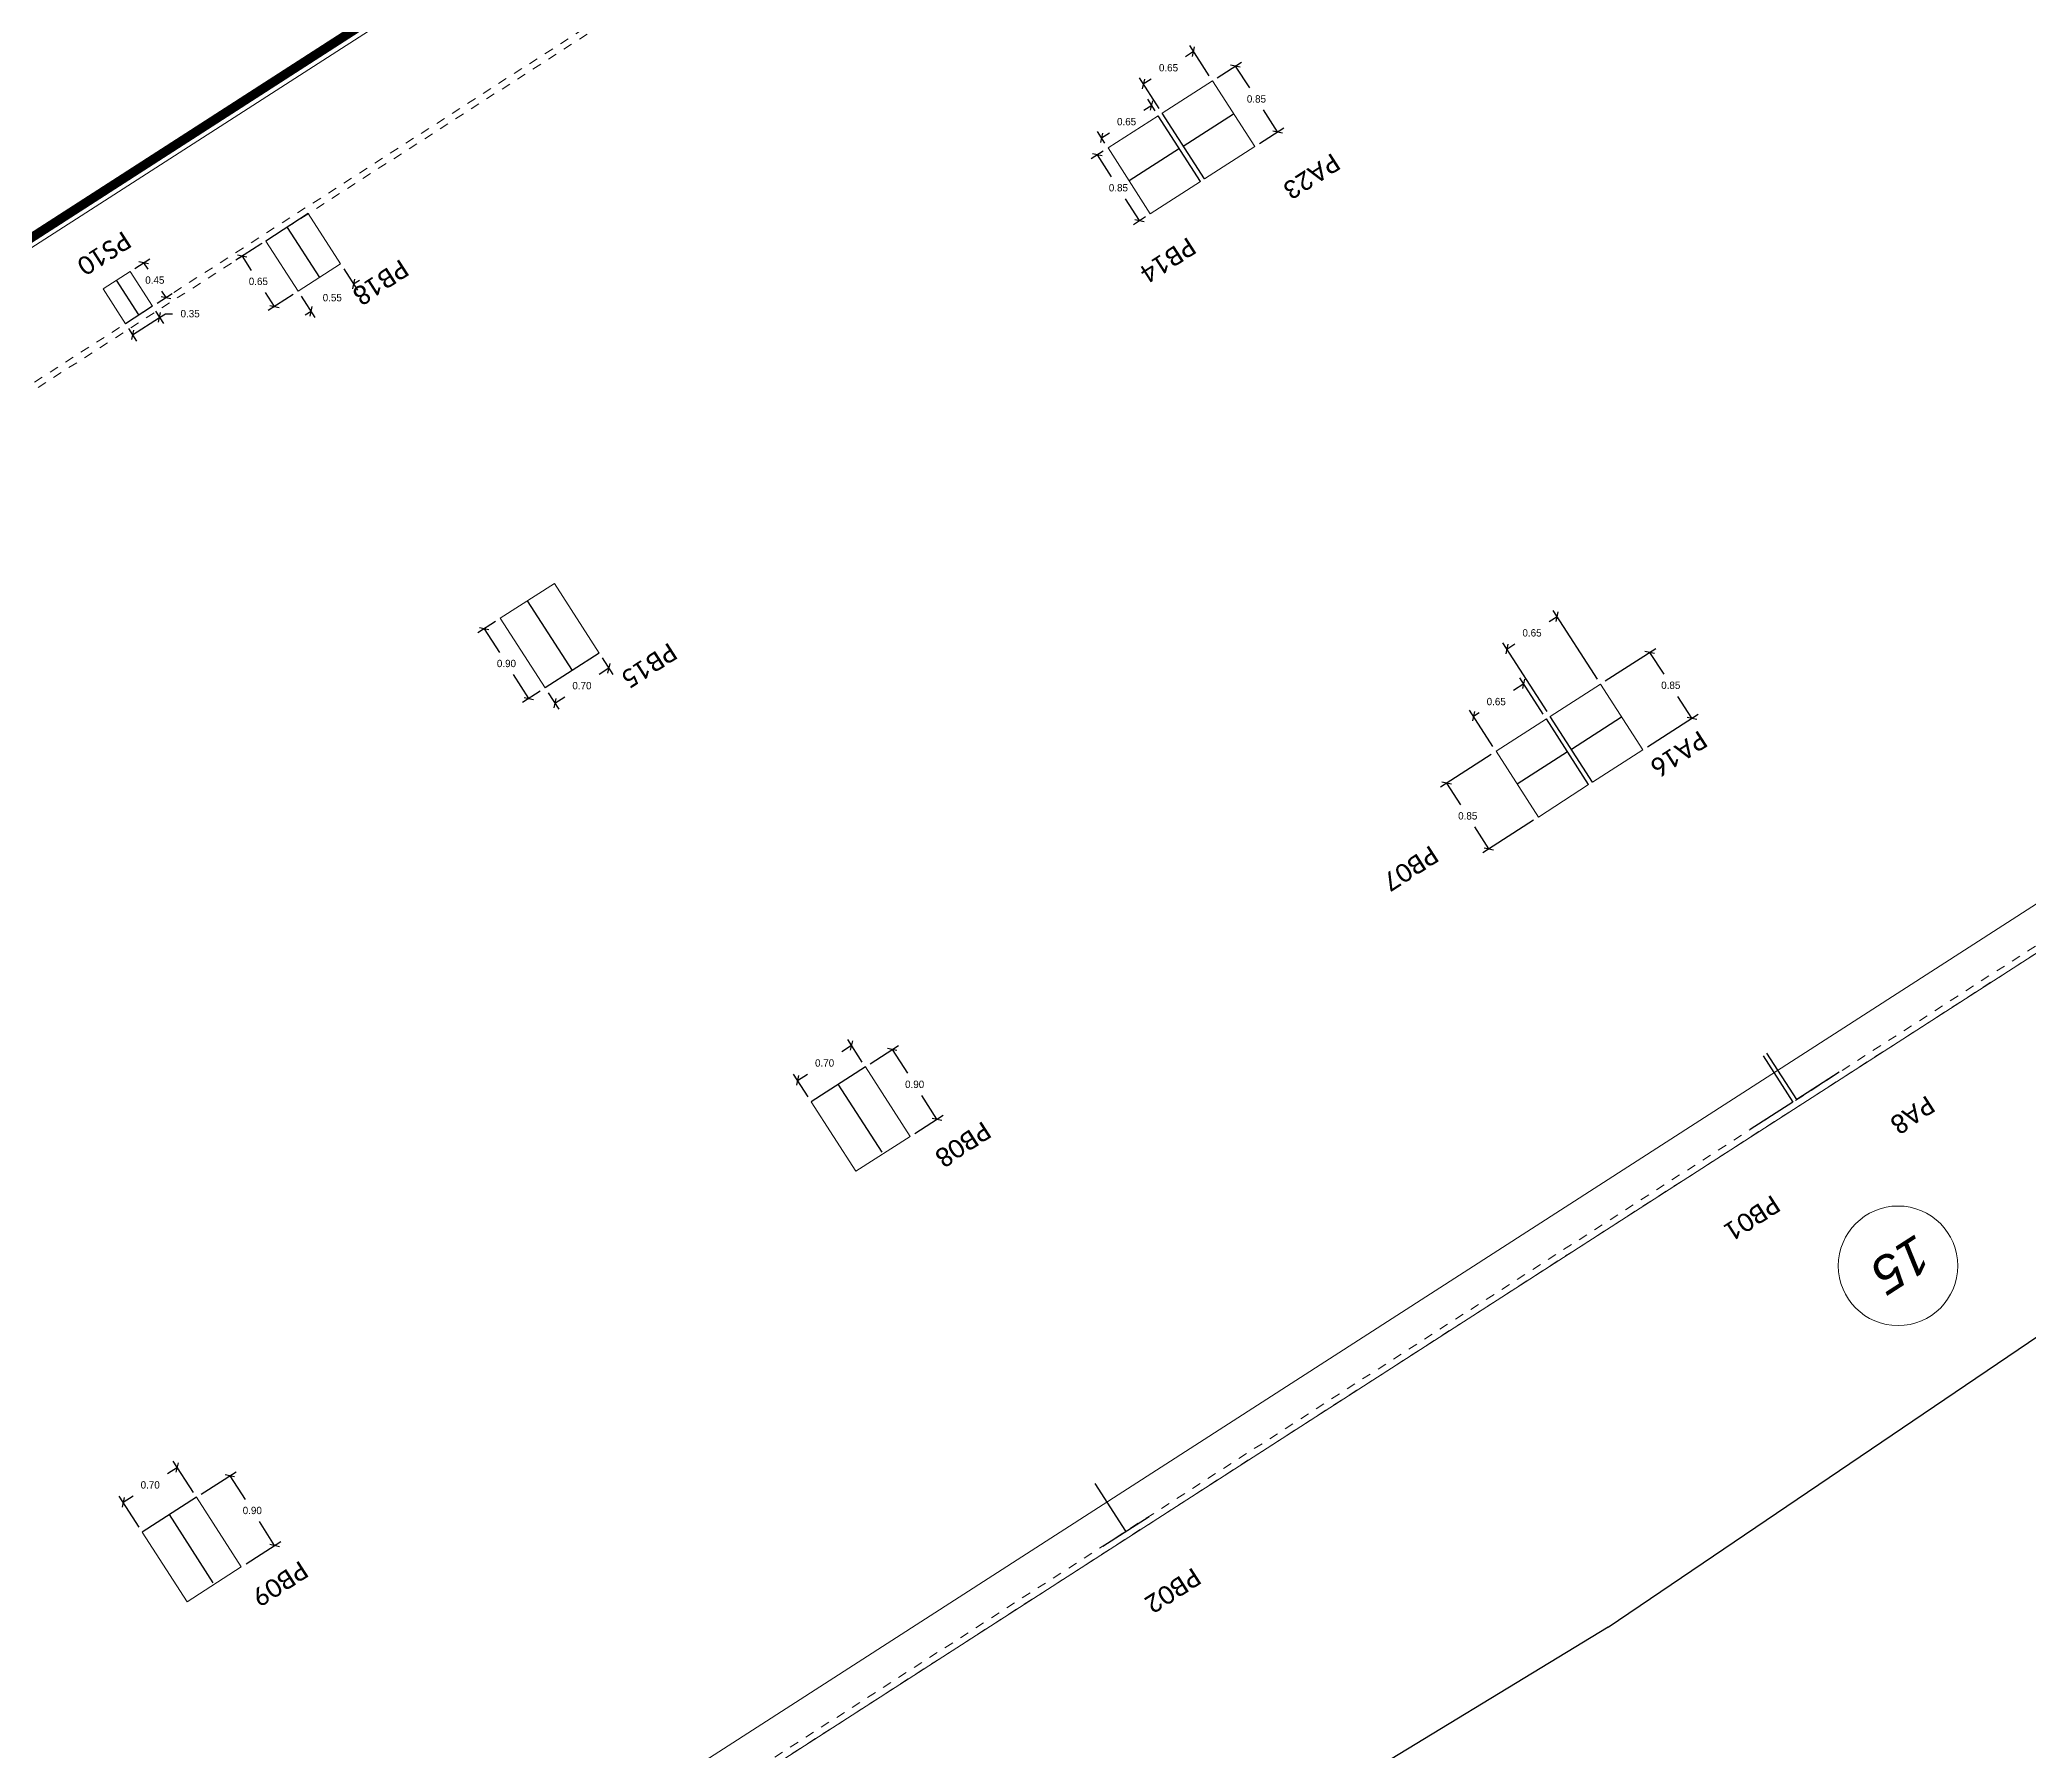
# Model space of a CAD drawing. Header units: metres. Extents: x 448 to 592, y 494 to 631.
# Drawn here: x 515.45 to 537.08, y 516.79 to 535.39 of the extents above; entities that cross this region are included whole.
import ezdxf

# ---------------------------------------------------------------- set-up
doc = ezdxf.new("R2010")
doc.units = ezdxf.units.M
doc.linetypes.add('CYPE_RAYAPUNTO', pattern=[0.4125, 0.2025, -0.105, 0, -0.105])
doc.linetypes.add('Trazo general', pattern=[0.001875, 0.00125, -0.000625])
for name, color, linetype, lineweight, true_color in [('0-AR-TXT-1', 5, 'Continuous', 5, 0x0000ff), ('0-AR-TXT-2', 7, 'Continuous', 5, 0xae3800), ('00-AUX-6', 5, 'Trazo general', 5, 0x0000ff), ('00-AUX-7', 7, 'Continuous', 25, 0xff8000)]:
    doc.layers.add(name, color=color, linetype=linetype, lineweight=lineweight, true_color=true_color)
for name, color, linetype, lineweight in [('0-AUX', 7, 'Continuous', 5), ('00-AUX-2', 7, 'Continuous', 5), ('1-AR-PILARES', 7, 'Continuous', 5), ('1-AR-VISTA', 7, 'Continuous', 5), ('SECC_COTAS', 255, 'Continuous', 9)]:
    doc.layers.add(name, color=color, linetype=linetype, lineweight=lineweight)
doc.styles.add('Arial_I', font='ariali.ttf', dxfattribs={"height": 0.4})
doc.styles.add('Calibri', font='calibri.ttf', dxfattribs={"height": 0.2})
doc.dimstyles.get("Standard").update_dxf_attribs({"dimtxt": 0.18, "dimasz": 0.18, "dimexe": 0.18, "dimexo": 0.0625, "dimgap": 0.09, "dimtad": 0, "dimtih": 1, "dimtoh": 1, "dimzin": 0, "dimdsep": 46, "dimtxsty": 'Standard', "dimcen": 0.09, "dimadec": 0, "dimazin": 0, "dimtfac": 1, "dimtdec": 4, "dimtofl": 0, "dimtmove": 0, "dimatfit": 3, "dimfxl": 1, "dimtolj": 1, "dimtzin": 0, "dimarcsym": 0})

# ---------------------------------------------------------------- blocks, each defined once
blk = doc.blocks.new('Rejilla - Extremo de rejilla-3554-Sótano 2 - STR')
at = {"layer": '0-AUX'}
blk.add_circle((0, 0), 0.0065, dxfattribs=at)
blk = doc.blocks.new('_Oblique')
at = {"color": 0, "linetype": 'ByBlock', "lineweight": -2}
blk.add_line((-0.5, -0.5), (0.5, 0.5), dxfattribs=at)
blk = doc.blocks.new('*D277')
at = {"layer": 'Defpoints', "color": 0, "transparency": 16777216}
for p in [(532.423, 528.385), (533.418, 528.015), (532.883, 527.67)]:
    blk.add_point(p, dxfattribs=at)
at = {"layer": 'SECC_COTAS', "color": 0, "lineweight": -2, "transparency": 16777216}
for p, q in [((532.476, 528.419), (533.026, 528.773)), ((532.958, 528.729), (533.111, 528.492)), ((533.418, 528.015), (533.265, 528.252)), ((532.936, 527.704), (533.485, 528.058))]:
    blk.add_line(p, q, dxfattribs=at)
at = {"layer": 'SECC_COTAS', "color": 0, "lineweight": -2, "transparency": 16777216, "xscale": 0.075, "yscale": 0.075, "zscale": 0.075}
for p, rotation in [((532.958, 528.729), 122.7553275662557), ((533.418, 528.015), 302.7553275662556)]:
    blk.add_blockref('_Oblique', p, dxfattribs=dict(at, rotation=rotation))
at = {"layer": 'SECC_COTAS', "color": 0, "transparency": 16777216, "insert": (533.188, 528.372), "char_height": 0.08, "attachment_point": 5}
blk.add_mtext('\\A1;0.85', dxfattribs=at)
blk = doc.blocks.new('*D278')
at = {"layer": 'Defpoints', "color": 0, "transparency": 16777216}
for p in [(531.406, 528.766), (532.423, 528.385), (531.877, 528.034)]:
    blk.add_point(p, dxfattribs=at)
at = {"layer": 'SECC_COTAS', "color": 0, "lineweight": -2, "transparency": 16777216}
for p, q in [((532.39, 528.438), (531.909, 529.185)), ((531.952, 529.118), (531.866, 529.062)), ((531.843, 528.086), (531.362, 528.833)), ((531.406, 528.766), (531.492, 528.822))]:
    blk.add_line(p, q, dxfattribs=at)
at = {"layer": 'SECC_COTAS', "color": 0, "lineweight": -2, "transparency": 16777216, "xscale": 0.075, "yscale": 0.075, "zscale": 0.075}
for p, rotation in [((531.952, 529.118), 32.75532756626023), ((531.406, 528.766), 212.7553275662602)]:
    blk.add_blockref('_Oblique', p, dxfattribs=dict(at, rotation=rotation))
at = {"layer": 'SECC_COTAS', "color": 0, "transparency": 16777216, "insert": (531.679, 528.942), "char_height": 0.08, "attachment_point": 5}
blk.add_mtext('\\A1;0.65', dxfattribs=at)
blk = doc.blocks.new('*D279')
at = {"layer": 'Defpoints', "color": 0, "transparency": 16777216}
for p in [(531.043, 528.036), (531.835, 528.007), (531.288, 527.655)]:
    blk.add_point(p, dxfattribs=at)
at = {"layer": 'SECC_COTAS', "color": 0, "lineweight": -2, "transparency": 16777216}
for p, q in [((531.589, 528.388), (531.477, 528.315)), ((531.801, 528.059), (531.546, 528.455)), ((531.254, 527.707), (531, 528.103)), ((531.043, 528.036), (531.104, 528.075))]:
    blk.add_line(p, q, dxfattribs=at)
at = {"layer": 'SECC_COTAS', "color": 0, "lineweight": -2, "transparency": 16777216, "xscale": 0.075, "yscale": 0.075, "zscale": 0.075}
for p, rotation in [((531.589, 528.388), 32.75532756626023), ((531.043, 528.036), 212.7553275662602)]:
    blk.add_blockref('_Oblique', p, dxfattribs=dict(at, rotation=rotation))
at = {"layer": 'SECC_COTAS', "color": 0, "transparency": 16777216, "insert": (531.29, 528.195), "char_height": 0.08, "attachment_point": 5}
blk.add_mtext('\\A1;0.65', dxfattribs=at)
blk = doc.blocks.new('*D280')
at = {"layer": 'Defpoints', "color": 0, "transparency": 16777216}
for p in [(531.288, 527.655), (530.75, 527.309), (531.748, 526.94)]:
    blk.add_point(p, dxfattribs=at)
at = {"layer": 'SECC_COTAS', "color": 0, "lineweight": -2, "transparency": 16777216}
for p, q in [((531.236, 527.621), (530.683, 527.266)), ((530.75, 527.309), (530.903, 527.072)), ((531.21, 526.594), (531.058, 526.832)), ((531.695, 526.906), (531.143, 526.551))]:
    blk.add_line(p, q, dxfattribs=at)
at = {"layer": 'SECC_COTAS', "color": 0, "lineweight": -2, "transparency": 16777216, "xscale": 0.075, "yscale": 0.075, "zscale": 0.075}
for p, rotation in [((530.75, 527.309), 122.7553275662557), ((531.21, 526.594), 302.7553275662557)]:
    blk.add_blockref('_Oblique', p, dxfattribs=dict(at, rotation=rotation))
at = {"layer": 'SECC_COTAS', "color": 0, "transparency": 16777216, "insert": (530.98, 526.952), "char_height": 0.08, "attachment_point": 5}
blk.add_mtext('\\A1;0.85', dxfattribs=at)
blk = doc.blocks.new('*D289')
at = {"layer": 'Defpoints', "color": 0, "transparency": 16777216}
for p in [(527.999, 535.263), (528.203, 534.945), (527.657, 534.593)]:
    blk.add_point(p, dxfattribs=at)
at = {"layer": 'SECC_COTAS', "color": 0, "lineweight": -2, "transparency": 16777216}
for p, q in [((527.999, 535.263), (527.912, 535.207)), ((528.169, 534.998), (527.956, 535.33)), ((527.623, 534.646), (527.409, 534.978)), ((527.452, 534.911), (527.539, 534.967))]:
    blk.add_line(p, q, dxfattribs=at)
at = {"layer": 'SECC_COTAS', "color": 0, "lineweight": -2, "transparency": 16777216, "xscale": 0.075, "yscale": 0.075, "zscale": 0.075}
for p, rotation in [((527.999, 535.263), 32.75532756625478), ((527.452, 534.911), 212.7553275662548)]:
    blk.add_blockref('_Oblique', p, dxfattribs=dict(at, rotation=rotation))
at = {"layer": 'SECC_COTAS', "color": 0, "transparency": 16777216, "insert": (527.726, 535.087), "char_height": 0.08, "attachment_point": 5}
blk.add_mtext('\\A1;0.65', dxfattribs=at)
blk = doc.blocks.new('*D290')
at = {"layer": 'Defpoints', "color": 0, "transparency": 16777216}
for p in [(528.203, 534.945), (528.912, 534.39), (528.663, 534.23)]:
    blk.add_point(p, dxfattribs=at)
at = {"layer": 'SECC_COTAS', "color": 0, "lineweight": -2, "transparency": 16777216}
for p, q in [((528.256, 534.979), (528.519, 535.148)), ((528.452, 535.105), (528.605, 534.868)), ((528.912, 534.39), (528.759, 534.628)), ((528.716, 534.264), (528.979, 534.434))]:
    blk.add_line(p, q, dxfattribs=at)
at = {"layer": 'SECC_COTAS', "color": 0, "lineweight": -2, "transparency": 16777216, "xscale": 0.075, "yscale": 0.075, "zscale": 0.075}
for p, rotation in [((528.452, 535.105), 122.7553275662516), ((528.912, 534.39), 302.7553275662515)]:
    blk.add_blockref('_Oblique', p, dxfattribs=dict(at, rotation=rotation))
at = {"layer": 'SECC_COTAS', "color": 0, "transparency": 16777216, "insert": (528.682, 534.748), "char_height": 0.08, "attachment_point": 5}
blk.add_mtext('\\A1;0.85', dxfattribs=at)
blk = doc.blocks.new('*D291')
at = {"layer": 'Defpoints', "color": 0, "transparency": 16777216}
for p in [(527.615, 534.566), (526.996, 534.326), (527.068, 534.215)]:
    blk.add_point(p, dxfattribs=at)
at = {"layer": 'SECC_COTAS', "color": 0, "lineweight": -2, "transparency": 16777216}
for p, q in [((527.543, 534.677), (527.456, 534.621)), ((527.581, 534.619), (527.5, 534.745)), ((527.034, 534.267), (526.953, 534.393)), ((526.996, 534.326), (527.083, 534.381))]:
    blk.add_line(p, q, dxfattribs=at)
at = {"layer": 'SECC_COTAS', "color": 0, "lineweight": -2, "transparency": 16777216, "xscale": 0.075, "yscale": 0.075, "zscale": 0.075}
for p, rotation in [((527.543, 534.677), 32.75532756626558), ((526.996, 534.326), 212.7553275662656)]:
    blk.add_blockref('_Oblique', p, dxfattribs=dict(at, rotation=rotation))
at = {"layer": 'SECC_COTAS', "color": 0, "transparency": 16777216, "insert": (527.27, 534.501), "char_height": 0.08, "attachment_point": 5}
blk.add_mtext('\\A1;0.65', dxfattribs=at)
blk = doc.blocks.new('*D292')
at = {"layer": 'Defpoints', "color": 0, "transparency": 16777216}
for p in [(527.068, 534.215), (527.528, 533.5), (527.411, 533.425)]:
    blk.add_point(p, dxfattribs=at)
at = {"layer": 'SECC_COTAS', "color": 0, "lineweight": -2, "transparency": 16777216}
for p, q in [((527.015, 534.181), (526.884, 534.096)), ((526.951, 534.14), (527.104, 533.902)), ((527.411, 533.425), (527.258, 533.662)), ((527.475, 533.466), (527.344, 533.381))]:
    blk.add_line(p, q, dxfattribs=at)
at = {"layer": 'SECC_COTAS', "color": 0, "lineweight": -2, "transparency": 16777216, "xscale": 0.075, "yscale": 0.075, "zscale": 0.075}
for p, rotation in [((526.951, 534.14), 122.7553275662686), ((527.411, 533.425), 302.7553275662686)]:
    blk.add_blockref('_Oblique', p, dxfattribs=dict(at, rotation=rotation))
at = {"layer": 'SECC_COTAS', "color": 0, "transparency": 16777216, "insert": (527.181, 533.782), "char_height": 0.08, "attachment_point": 5}
blk.add_mtext('\\A1;0.85', dxfattribs=at)
blk = doc.blocks.new('*D358')
at = {"layer": 'Defpoints', "color": 0, "transparency": 16777216}
for p in [(524.28, 524.455), (524.429, 524.223), (523.84, 523.844)]:
    blk.add_point(p, dxfattribs=at)
at = {"layer": 'SECC_COTAS', "color": 0, "lineweight": -2, "transparency": 16777216}
for p, q in [((524.28, 524.455), (524.172, 524.385)), ((524.395, 524.276), (524.237, 524.522)), ((523.807, 523.897), (523.648, 524.143)), ((523.692, 524.076), (523.799, 524.145))]:
    blk.add_line(p, q, dxfattribs=at)
at = {"layer": 'SECC_COTAS', "color": 0, "lineweight": -2, "transparency": 16777216, "xscale": 0.075, "yscale": 0.075, "zscale": 0.075}
for p, rotation in [((524.28, 524.455), 32.75532756627115), ((523.692, 524.076), 212.7553275662711)]:
    blk.add_blockref('_Oblique', p, dxfattribs=dict(at, rotation=rotation))
at = {"layer": 'SECC_COTAS', "color": 0, "transparency": 16777216, "insert": (523.986, 524.265), "char_height": 0.08, "attachment_point": 5}
blk.add_mtext('\\A1;0.70', dxfattribs=at)
blk = doc.blocks.new('*D359')
at = {"layer": 'Defpoints', "color": 0, "transparency": 16777216}
for p in [(524.721, 524.411), (524.429, 524.223), (524.916, 523.466)]:
    blk.add_point(p, dxfattribs=at)
at = {"layer": 'SECC_COTAS', "color": 0, "lineweight": -2, "transparency": 16777216}
for p, q in [((524.482, 524.257), (524.789, 524.454)), ((524.721, 524.411), (524.888, 524.153)), ((525.208, 523.654), (525.042, 523.913)), ((524.969, 523.5), (525.276, 523.698))]:
    blk.add_line(p, q, dxfattribs=at)
at = {"layer": 'SECC_COTAS', "color": 0, "lineweight": -2, "transparency": 16777216, "xscale": 0.075, "yscale": 0.075, "zscale": 0.075}
for p, rotation in [((524.721, 524.411), 122.7553275662604), ((525.208, 523.654), 302.7553275662604)]:
    blk.add_blockref('_Oblique', p, dxfattribs=dict(at, rotation=rotation))
at = {"layer": 'SECC_COTAS', "color": 0, "transparency": 16777216, "insert": (524.965, 524.033), "char_height": 0.08, "attachment_point": 5}
blk.add_mtext('\\A1;0.90', dxfattribs=at)
blk = doc.blocks.new('*D360')
at = {"layer": 'Defpoints', "color": 0, "transparency": 16777216}
for p in [(517.518, 519.777), (517.155, 519.543), (517.642, 518.786)]:
    blk.add_point(p, dxfattribs=at)
at = {"layer": 'SECC_COTAS', "color": 0, "lineweight": -2, "transparency": 16777216}
for p, q in [((517.207, 519.577), (517.585, 519.82)), ((517.518, 519.777), (517.684, 519.519)), ((518.005, 519.02), (517.839, 519.279)), ((517.694, 518.82), (518.072, 519.063))]:
    blk.add_line(p, q, dxfattribs=at)
at = {"layer": 'SECC_COTAS', "color": 0, "lineweight": -2, "transparency": 16777216, "xscale": 0.075, "yscale": 0.075, "zscale": 0.075}
for p, rotation in [((517.518, 519.777), 122.7553275662566), ((518.005, 519.02), 302.7553275662565)]:
    blk.add_blockref('_Oblique', p, dxfattribs=dict(at, rotation=rotation))
at = {"layer": 'SECC_COTAS', "color": 0, "transparency": 16777216, "insert": (517.762, 519.399), "char_height": 0.08, "attachment_point": 5}
blk.add_mtext('\\A1;0.90', dxfattribs=at)
blk = doc.blocks.new('*D361')
at = {"layer": 'Defpoints', "color": 0, "transparency": 16777216}
for p in [(516.358, 519.488), (517.155, 519.543), (516.566, 519.164)]:
    blk.add_point(p, dxfattribs=at)
at = {"layer": 'SECC_COTAS', "color": 0, "lineweight": -2, "transparency": 16777216}
for p, q in [((516.947, 519.866), (516.839, 519.797)), ((517.121, 519.596), (516.903, 519.934)), ((516.532, 519.217), (516.315, 519.555)), ((516.358, 519.488), (516.466, 519.557))]:
    blk.add_line(p, q, dxfattribs=at)
at = {"layer": 'SECC_COTAS', "color": 0, "lineweight": -2, "transparency": 16777216, "xscale": 0.075, "yscale": 0.075, "zscale": 0.075}
for p, rotation in [((516.947, 519.866), 32.75532756626599), ((516.358, 519.488), 212.755327566266)]:
    blk.add_blockref('_Oblique', p, dxfattribs=dict(at, rotation=rotation))
at = {"layer": 'SECC_COTAS', "color": 0, "transparency": 16777216, "insert": (516.652, 519.677), "char_height": 0.08, "attachment_point": 5}
blk.add_mtext('\\A1;0.70', dxfattribs=at)
blk = doc.blocks.new('*D427')
at = {"layer": 'Defpoints', "color": 0, "transparency": 16777216}
for p in [(520.283, 528.987), (520.459, 529.101), (520.946, 528.344)]:
    blk.add_point(p, dxfattribs=at)
at = {"layer": 'SECC_COTAS', "color": 0, "lineweight": -2, "transparency": 16777216}
for p, q in [((520.406, 529.067), (520.215, 528.944)), ((520.283, 528.987), (520.449, 528.729)), ((520.77, 528.23), (520.603, 528.489)), ((520.893, 528.31), (520.702, 528.187))]:
    blk.add_line(p, q, dxfattribs=at)
at = {"layer": 'SECC_COTAS', "color": 0, "lineweight": -2, "transparency": 16777216, "xscale": 0.075, "yscale": 0.075, "zscale": 0.075}
for p, rotation in [((520.283, 528.987), 122.7553275662665), ((520.77, 528.23), 302.7553275662665)]:
    blk.add_blockref('_Oblique', p, dxfattribs=dict(at, rotation=rotation))
at = {"layer": 'SECC_COTAS', "color": 0, "transparency": 16777216, "insert": (520.526, 528.609), "char_height": 0.08, "attachment_point": 5}
blk.add_mtext('\\A1;0.90', dxfattribs=at)
blk = doc.blocks.new('*D428')
at = {"layer": 'Defpoints', "color": 0, "transparency": 16777216}
for p in [(521.535, 528.722), (521.641, 528.557), (520.946, 528.344)]:
    blk.add_point(p, dxfattribs=at)
at = {"layer": 'SECC_COTAS', "color": 0, "lineweight": -2, "transparency": 16777216}
for p, q in [((521.641, 528.557), (521.533, 528.488)), ((521.568, 528.67), (521.684, 528.49)), ((520.98, 528.291), (521.096, 528.111)), ((521.052, 528.178), (521.16, 528.248))]:
    blk.add_line(p, q, dxfattribs=at)
at = {"layer": 'SECC_COTAS', "color": 0, "lineweight": -2, "transparency": 16777216, "xscale": 0.075, "yscale": 0.075, "zscale": 0.075}
for p, rotation in [((521.641, 528.557), 32.75532756627369), ((521.052, 528.178), 212.7553275662737)]:
    blk.add_blockref('_Oblique', p, dxfattribs=dict(at, rotation=rotation))
at = {"layer": 'SECC_COTAS', "color": 0, "transparency": 16777216, "insert": (521.347, 528.368), "char_height": 0.08, "attachment_point": 5}
blk.add_mtext('\\A1;0.70', dxfattribs=at)
blk = doc.blocks.new('*D429')
at = {"layer": 'Defpoints', "color": 0, "transparency": 16777216}
for p in [(518.723, 532.954), (518.26, 532.657), (518.863, 532.736)]:
    blk.add_point(p, dxfattribs=at)
at = {"layer": 'SECC_COTAS', "color": 0, "lineweight": -2, "transparency": 16777216}
for p, q in [((518.757, 532.902), (518.907, 532.668)), ((518.863, 532.736), (518.927, 532.776)), ((518.294, 532.604), (518.444, 532.371)), ((518.401, 532.438), (518.338, 532.398))]:
    blk.add_line(p, q, dxfattribs=at)
at = {"layer": 'SECC_COTAS', "color": 0, "lineweight": -2, "transparency": 16777216, "xscale": 0.075, "yscale": 0.075, "zscale": 0.075}
for p, rotation in [((518.863, 532.736), 212.7553275662555), ((518.401, 532.438), 32.75532756625552)]:
    blk.add_blockref('_Oblique', p, dxfattribs=dict(at, rotation=rotation))
at = {"layer": 'SECC_COTAS', "color": 0, "transparency": 16777216, "insert": (518.632, 532.587), "char_height": 0.08, "attachment_point": 5}
blk.add_mtext('\\A1;0.55', dxfattribs=at)
blk = doc.blocks.new('*D430')
at = {"layer": 'Defpoints', "color": 0, "transparency": 16777216}
for p in [(517.909, 533.203), (517.652, 533.038), (518.26, 532.657)]:
    blk.add_point(p, dxfattribs=at)
at = {"layer": 'SECC_COTAS', "color": 0, "lineweight": -2, "transparency": 16777216}
for p, q in [((517.856, 533.169), (517.584, 532.995)), ((517.652, 533.038), (517.75, 532.884)), ((518.003, 532.491), (517.905, 532.644)), ((518.208, 532.623), (517.936, 532.448))]:
    blk.add_line(p, q, dxfattribs=at)
at = {"layer": 'SECC_COTAS', "color": 0, "lineweight": -2, "transparency": 16777216, "xscale": 0.075, "yscale": 0.075, "zscale": 0.075}
for p, rotation in [((517.652, 533.038), 122.7553275662458), ((518.003, 532.491), 302.7553275662457)]:
    blk.add_blockref('_Oblique', p, dxfattribs=dict(at, rotation=rotation))
at = {"layer": 'SECC_COTAS', "color": 0, "transparency": 16777216, "insert": (517.828, 532.764), "char_height": 0.08, "attachment_point": 5}
blk.add_mtext('\\A1;0.65', dxfattribs=at)
blk = doc.blocks.new('*D431')
at = {"layer": 'Defpoints', "color": 0, "transparency": 16777216}
for p in [(516.677, 532.494), (516.382, 532.304), (516.754, 532.373)]:
    blk.add_point(p, dxfattribs=at)
at = {"layer": 'SECC_COTAS', "color": 0, "lineweight": -2, "transparency": 16777216}
for p, q in [((516.71, 532.441), (516.798, 532.305)), ((516.754, 532.373), (516.818, 532.413)), ((516.818, 532.413), (516.893, 532.413)), ((516.416, 532.252), (516.503, 532.116)), ((516.46, 532.183), (516.754, 532.373))]:
    blk.add_line(p, q, dxfattribs=at)
at = {"layer": 'SECC_COTAS', "color": 0, "lineweight": -2, "transparency": 16777216, "xscale": 0.075, "yscale": 0.075, "zscale": 0.075}
for p, rotation in [((516.754, 532.373), 32.75532756626968), ((516.46, 532.183), 212.7553275662697)]:
    blk.add_blockref('_Oblique', p, dxfattribs=dict(at, rotation=rotation))
at = {"layer": 'SECC_COTAS', "color": 0, "transparency": 16777216, "insert": (517.086, 532.413), "char_height": 0.08, "attachment_point": 5}
blk.add_mtext('\\A1;0.35', dxfattribs=at)
blk = doc.blocks.new('*D432')
at = {"layer": 'Defpoints', "color": 0, "transparency": 16777216}
for p in [(516.433, 532.872), (516.58, 532.967), (516.677, 532.494)]:
    blk.add_point(p, dxfattribs=at)
at = {"layer": 'SECC_COTAS', "color": 0, "lineweight": -2, "transparency": 16777216}
for p, q in [((516.486, 532.906), (516.648, 533.01)), ((516.58, 532.967), (516.625, 532.898)), ((516.729, 532.528), (516.891, 532.632)), ((516.824, 532.588), (516.779, 532.658))]:
    blk.add_line(p, q, dxfattribs=at)
at = {"layer": 'SECC_COTAS', "color": 0, "lineweight": -2, "transparency": 16777216, "xscale": 0.075, "yscale": 0.075, "zscale": 0.075}
for p, rotation in [((516.58, 532.967), 122.7553286190997), ((516.824, 532.588), 302.7553286190997)]:
    blk.add_blockref('_Oblique', p, dxfattribs=dict(at, rotation=rotation))
at = {"layer": 'SECC_COTAS', "color": 0, "transparency": 16777216, "insert": (516.702, 532.778), "char_height": 0.08, "attachment_point": 5}
blk.add_mtext('\\A1;0.45', dxfattribs=at)

msp = doc.modelspace()

# ---------------------------------------------------------------- linework, layer by layer
at = {"layer": '00-AUX-2'}
for p, q in [((585.784, 556.74), (500.035, 501.573)), ((585.016, 556.781), (500.17, 502.195))]:
    msp.add_line(p, q, dxfattribs=at)
at = {"layer": '00-AUX-6'}
for p, q in [((505.134, 525.068), (566.694, 564.673)), ((505.172, 525.009), (566.732, 564.614)), ((585.762, 556.809), (499.997, 501.632)), ((585.784, 556.74), (500.035, 501.573))]:
    msp.add_line(p, q, dxfattribs=at)
at = {"layer": '00-AUX-7', "color": 1}
for p, q in [((528.074, 533.851), (527.615, 534.566)), ((528.116, 533.878), (527.657, 534.593)), ((527.887, 534.236), (528.433, 534.588)), ((527.844, 534.209), (527.298, 533.857)), ((518.371, 533.501), (517.909, 533.203)), ((518.14, 533.352), (518.492, 532.805)), ((516.529, 532.399), (516.286, 532.777)), ((516.677, 532.494), (516.382, 532.304)), ((520.753, 529.29), (521.24, 528.533)), ((521.535, 528.722), (520.946, 528.344)), ((532.295, 527.292), (531.835, 528.007)), ((532.337, 527.319), (531.877, 528.034)), ((532.107, 527.676), (532.653, 528.028)), ((532.065, 527.649), (531.518, 527.297)), ((524.429, 524.223), (523.84, 523.844)), ((524.611, 523.294), (524.135, 524.034)), ((517.155, 519.543), (516.566, 519.164)), ((517.336, 518.614), (516.86, 519.354))]:
    msp.add_line(p, q, dxfattribs=at)
at = {"layer": '00-AUX-7'}
for p, q in [((518.371, 533.501), (517.909, 533.203)), ((516.529, 532.399), (516.286, 532.777)), ((516.677, 532.494), (516.382, 532.304)), ((516.677, 532.494), (516.382, 532.304)), ((516.677, 532.494), (516.382, 532.304)), ((534.191, 524.344), (534.516, 523.84)), ((534.558, 523.867), (534.233, 524.371)), ((535.02, 524.164), (534.558, 523.867)), ((534.516, 523.84), (534.053, 523.542)), ((527.262, 519.173), (526.927, 519.694)), ((527.01, 519.011), (527.514, 519.335))]:
    msp.add_line(p, q, dxfattribs=at)
at = {"layer": '1-AR-PILARES'}
for p, q in [((528.203, 534.945), (527.657, 534.593)), ((528.663, 534.23), (528.203, 534.945)), ((527.615, 534.566), (527.068, 534.215)), ((527.068, 534.215), (527.528, 533.5)), ((528.116, 533.878), (528.663, 534.23)), ((527.528, 533.5), (528.074, 533.851)), ((518.371, 533.501), (517.909, 533.203)), ((518.371, 533.501), (517.909, 533.203)), ((518.723, 532.954), (518.371, 533.501)), ((517.909, 533.203), (518.26, 532.657)), ((516.433, 532.872), (516.139, 532.683)), ((516.677, 532.494), (516.433, 532.872)), ((518.26, 532.657), (518.723, 532.954)), ((516.139, 532.683), (516.382, 532.304)), ((516.382, 532.304), (516.677, 532.494)), ((516.382, 532.304), (516.677, 532.494)), ((521.048, 529.479), (520.459, 529.101)), ((521.535, 528.722), (521.048, 529.479)), ((520.459, 529.101), (520.946, 528.344)), ((520.946, 528.344), (521.535, 528.722)), ((532.423, 528.385), (531.877, 528.034)), ((532.883, 527.67), (532.423, 528.385)), ((531.835, 528.007), (531.288, 527.655)), ((531.288, 527.655), (531.748, 526.94)), ((532.337, 527.319), (532.883, 527.67)), ((531.748, 526.94), (532.295, 527.292)), ((524.916, 523.466), (524.429, 524.223)), ((523.84, 523.844), (524.327, 523.088)), ((524.327, 523.088), (524.916, 523.466)), ((517.642, 518.786), (517.155, 519.543)), ((516.566, 519.164), (517.053, 518.407)), ((517.053, 518.407), (517.642, 518.786))]:
    msp.add_line(p, q, dxfattribs=at)
at = {"layer": '1-AR-PILARES', "color": 1}
for p, q in [((528.074, 533.851), (527.615, 534.566)), ((527.657, 534.593), (528.116, 533.878)), ((532.295, 527.292), (531.835, 528.007)), ((531.877, 528.034), (532.337, 527.319))]:
    msp.add_line(p, q, dxfattribs=at)
at = {"layer": '1-AR-VISTA'}
for p, q in [((490.541, 517.162), (570.437, 568.563)), ((500.17, 502.195), (585.016, 556.781))]:
    msp.add_line(p, q, dxfattribs=at)

# ---------------------------------------------------------------- block references
at = {"layer": '0-AUX', "xscale": 99.99999999999993, "yscale": 99.99999999999993, "zscale": 99.99999999999993, "rotation": 212.7553275663494}
msp.add_blockref('Rejilla - Extremo de rejilla-3554-Sótano 2 - STR', (535.66, 522.06), dxfattribs=at)

# ---------------------------------------------------------------- dimensions: what is measured, and where the dimension line sits
at = {"layer": 'SECC_COTAS'}
for p1, p2, distance, picture, middle in [((527.657, 534.593), (528.203, 534.945), 0.378, '*D289', (527.726, 535.087)), ((527.615, 534.566), (527.068, 534.215), -0.132, '*D291', (527.27, 534.501)), ((518.26, 532.657), (517.909, 533.203), 0.306, '*D430', (517.828, 532.764)), ((516.382, 532.304), (516.677, 532.494), -0.144, '*D431', (517.086, 532.413)), ((532.423, 528.385), (531.877, 528.034), -0.871, '*D278', (531.679, 528.942)), ((520.946, 528.344), (520.459, 529.101), 0.209, '*D427', (520.526, 528.609)), ((523.84, 523.844), (524.429, 524.223), 0.275, '*D358', (523.986, 524.265)), ((517.155, 519.543), (516.566, 519.164), -0.384, '*D361', (516.652, 519.677))]:
    dim = msp.add_aligned_dim(p1=p1, p2=p2, distance=distance, dimstyle='Standard', override={"dimtxt": 0.08, "dimasz": 0.075, "dimexe": 0.08, "dimgap": 0.08, "dimdec": 2, "dimblk1": 'Oblique', "dimblk2": 'Oblique', "dimsah": 1}, dxfattribs=at)
    dim.commit()
    dim.dimension.update_dxf_attribs({"geometry": picture, "text_midpoint": middle})
dim = msp.add_linear_dim(base=(531.043, 528.036), p1=(531.835, 528.007), p2=(531.288, 527.655), angle=212.7553, dimstyle='Standard', override={"dimtxt": 0.08, "dimasz": 0.075, "dimexe": 0.08, "dimgap": 0.08, "dimdec": 2, "dimblk1": 'Oblique', "dimblk2": 'Oblique', "dimsah": 1}, dxfattribs=at)
dim.commit()
dim.dimension.update_dxf_attribs({"geometry": '*D279', "text_midpoint": (531.29, 528.195), "dimtype": 161})

# ---------------------------------------------------------------- next in the draw order: texts
at = {"layer": '0-AR-TXT-1', "char_height": 0.2, "attachment_point": 1, "rotation": 212.7553, "style": 'Calibri', "bg_fill": 3, "box_fill_scale": 1.25, "bg_fill_color": 256, "bg_fill_true_color": 13158600, "bg_fill_transparency": 0}
for s, insert, width in [('PA8', (536.082, 523.752), 0.6173), ('PB01', (534.4, 522.67), 0.79367), ('PB02', (528.101, 518.618), 0.79367)]:
    msp.add_mtext(s, dxfattribs=dict(at, insert=insert, width=width))
at = {"layer": '0-AUX', "insert": (536.065, 522.07), "char_height": 0.4, "width": 0.75359, "attachment_point": 1, "rotation": 212.7553, "style": 'Arial_I', "bg_fill": 3, "box_fill_scale": 1.25, "bg_fill_color": 256, "bg_fill_true_color": 13158600, "bg_fill_transparency": 0}
msp.add_mtext('15', dxfattribs=at)

# ---------------------------------------------------------------- next in the draw order: linework, layer by layer
at = {"color": 6}
msp.add_line((532.506, 518.13), (588.418, 556.008), dxfattribs=at)
at = {"color": 6, "linetype": 'CYPE_RAYAPUNTO', "const_width": 0.1}
msp.add_lwpolyline([(570.159, 568.492), (553.331, 557.666), (550.793, 561.611), (544.822, 557.769), (547.352, 553.837), (511.207, 530.565), (508.61, 534.601), (502.723, 530.814), (505.32, 526.778), (490.909, 517.507)], dxfattribs=at)
at = {"color": 6}
msp.add_lwpolyline([(532.506, 518.13), (500.084, 498.423), (464.256, 554.269), (465.949, 555.386)], dxfattribs=at)

# ---------------------------------------------------------------- next in the draw order: texts
at = {"layer": '0-AR-TXT-1', "color": 3, "char_height": 0.2, "attachment_point": 1, "rotation": 212.7553, "style": 'Calibri', "bg_fill": 3, "box_fill_scale": 1.25, "bg_fill_color": 256, "bg_fill_true_color": 13158600, "bg_fill_transparency": 0}
for s, insert, width in [('PA23', (529.615, 533.999), 0.8097), ('PB14', (528.047, 533.085), 0.8097), ('PB18', (519.485, 532.845), 0.79367), ('PB15', (522.404, 528.676), 0.79367), ('PA16', (533.607, 527.721), 0.8097), ('PB07', (530.684, 526.471), 0.8097), ('PB08', (525.818, 523.471), 0.79367), ('PB09', (518.392, 518.693), 0.79367)]:
    msp.add_mtext(s, dxfattribs=dict(at, insert=insert, width=width))
at = {"layer": '0-AR-TXT-2', "color": 3, "insert": (516.467, 533.151), "char_height": 0.2, "width": 0.7616, "attachment_point": 1, "rotation": 212.7553, "style": 'Calibri', "bg_fill": 3, "box_fill_scale": 1.25, "bg_fill_color": 256, "bg_fill_true_color": 13158600, "bg_fill_transparency": 0}
msp.add_mtext('PS10', dxfattribs=at)

# ---------------------------------------------------------------- next in the draw order: dimensions: what is measured, and where the dimension line sits
at = {"layer": 'SECC_COTAS'}
for p1, p2, distance, picture, middle in [((528.203, 534.945), (528.663, 534.23), 0.296, '*D290', (528.682, 534.748)), ((527.068, 534.215), (527.528, 533.5), -0.139, '*D292', (527.181, 533.782)), ((516.677, 532.494), (516.433, 532.872), -0.175, '*D432', (516.702, 532.778)), ((518.26, 532.657), (518.723, 532.954), -0.26, '*D429', (518.632, 532.587)), ((520.946, 528.344), (521.535, 528.722), -0.197, '*D428', (521.347, 528.368)), ((532.423, 528.385), (532.883, 527.67), 0.636, '*D277', (533.188, 528.372)), ((531.748, 526.94), (531.288, 527.655), 0.639, '*D280', (530.98, 526.952)), ((524.916, 523.466), (524.429, 524.223), -0.347, '*D359', (524.965, 524.033)), ((517.642, 518.786), (517.155, 519.543), -0.432, '*D360', (517.762, 519.399))]:
    dim = msp.add_aligned_dim(p1=p1, p2=p2, distance=distance, dimstyle='Standard', override={"dimtxt": 0.08, "dimasz": 0.075, "dimexe": 0.08, "dimgap": 0.08, "dimdec": 2, "dimblk1": 'Oblique', "dimblk2": 'Oblique', "dimsah": 1}, dxfattribs=at)
    dim.commit()
    dim.dimension.update_dxf_attribs({"geometry": picture, "text_midpoint": middle})

doc.saveas('drawing.dxf')
